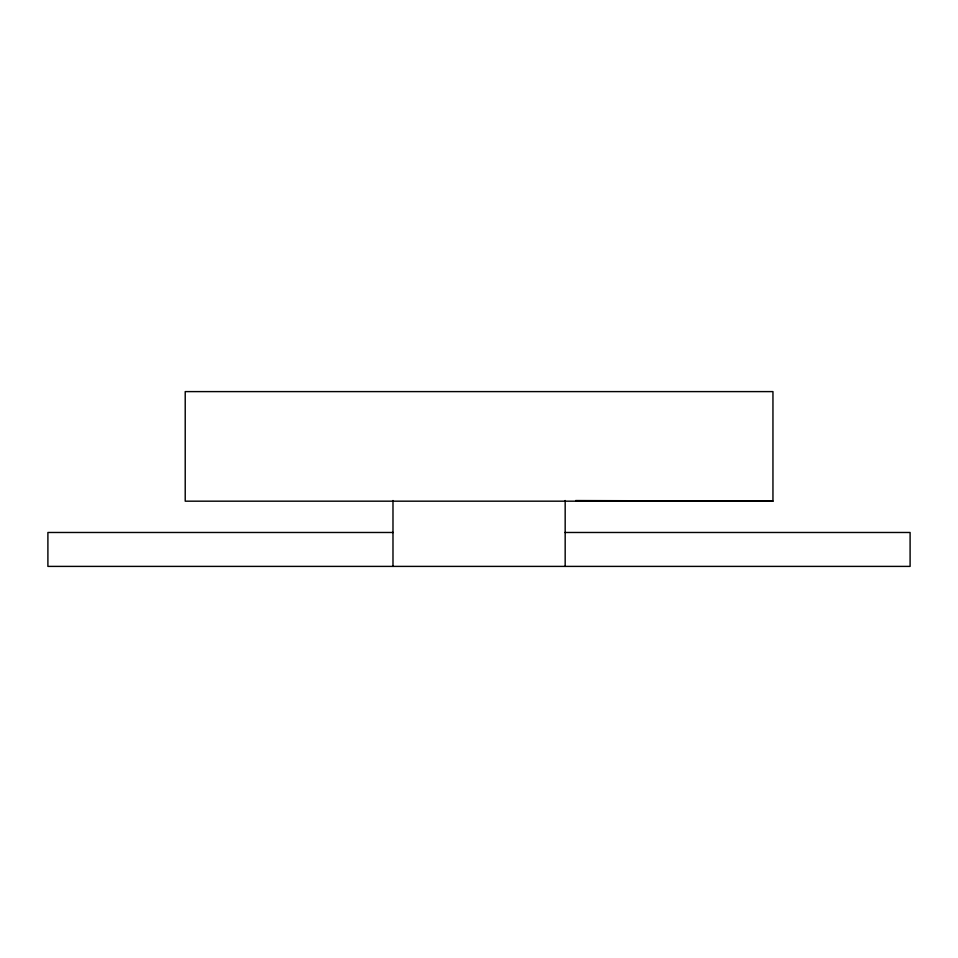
<?xml version="1.0" encoding="UTF-8"?>
<svg xmlns="http://www.w3.org/2000/svg" width="958" height="958" viewBox="0 0 958 958"><rect width="100%" height="100%" fill="white"/><g stroke="black" fill="none" stroke-linecap="round" stroke-linejoin="round"><path stroke-width="1.44" d="M772.95 501.178L185.217 501.178L185.217 391.606L772.95 391.606L772.95 501.178L575.638 500.555M393.223 532.48L47.9 532.48L47.9 566.394L910.1 566.394L910.1 532.48L564.909 532.48M565.172 500.519L565.172 566.394M392.984 500.519L392.984 566.394"/></g></svg>
